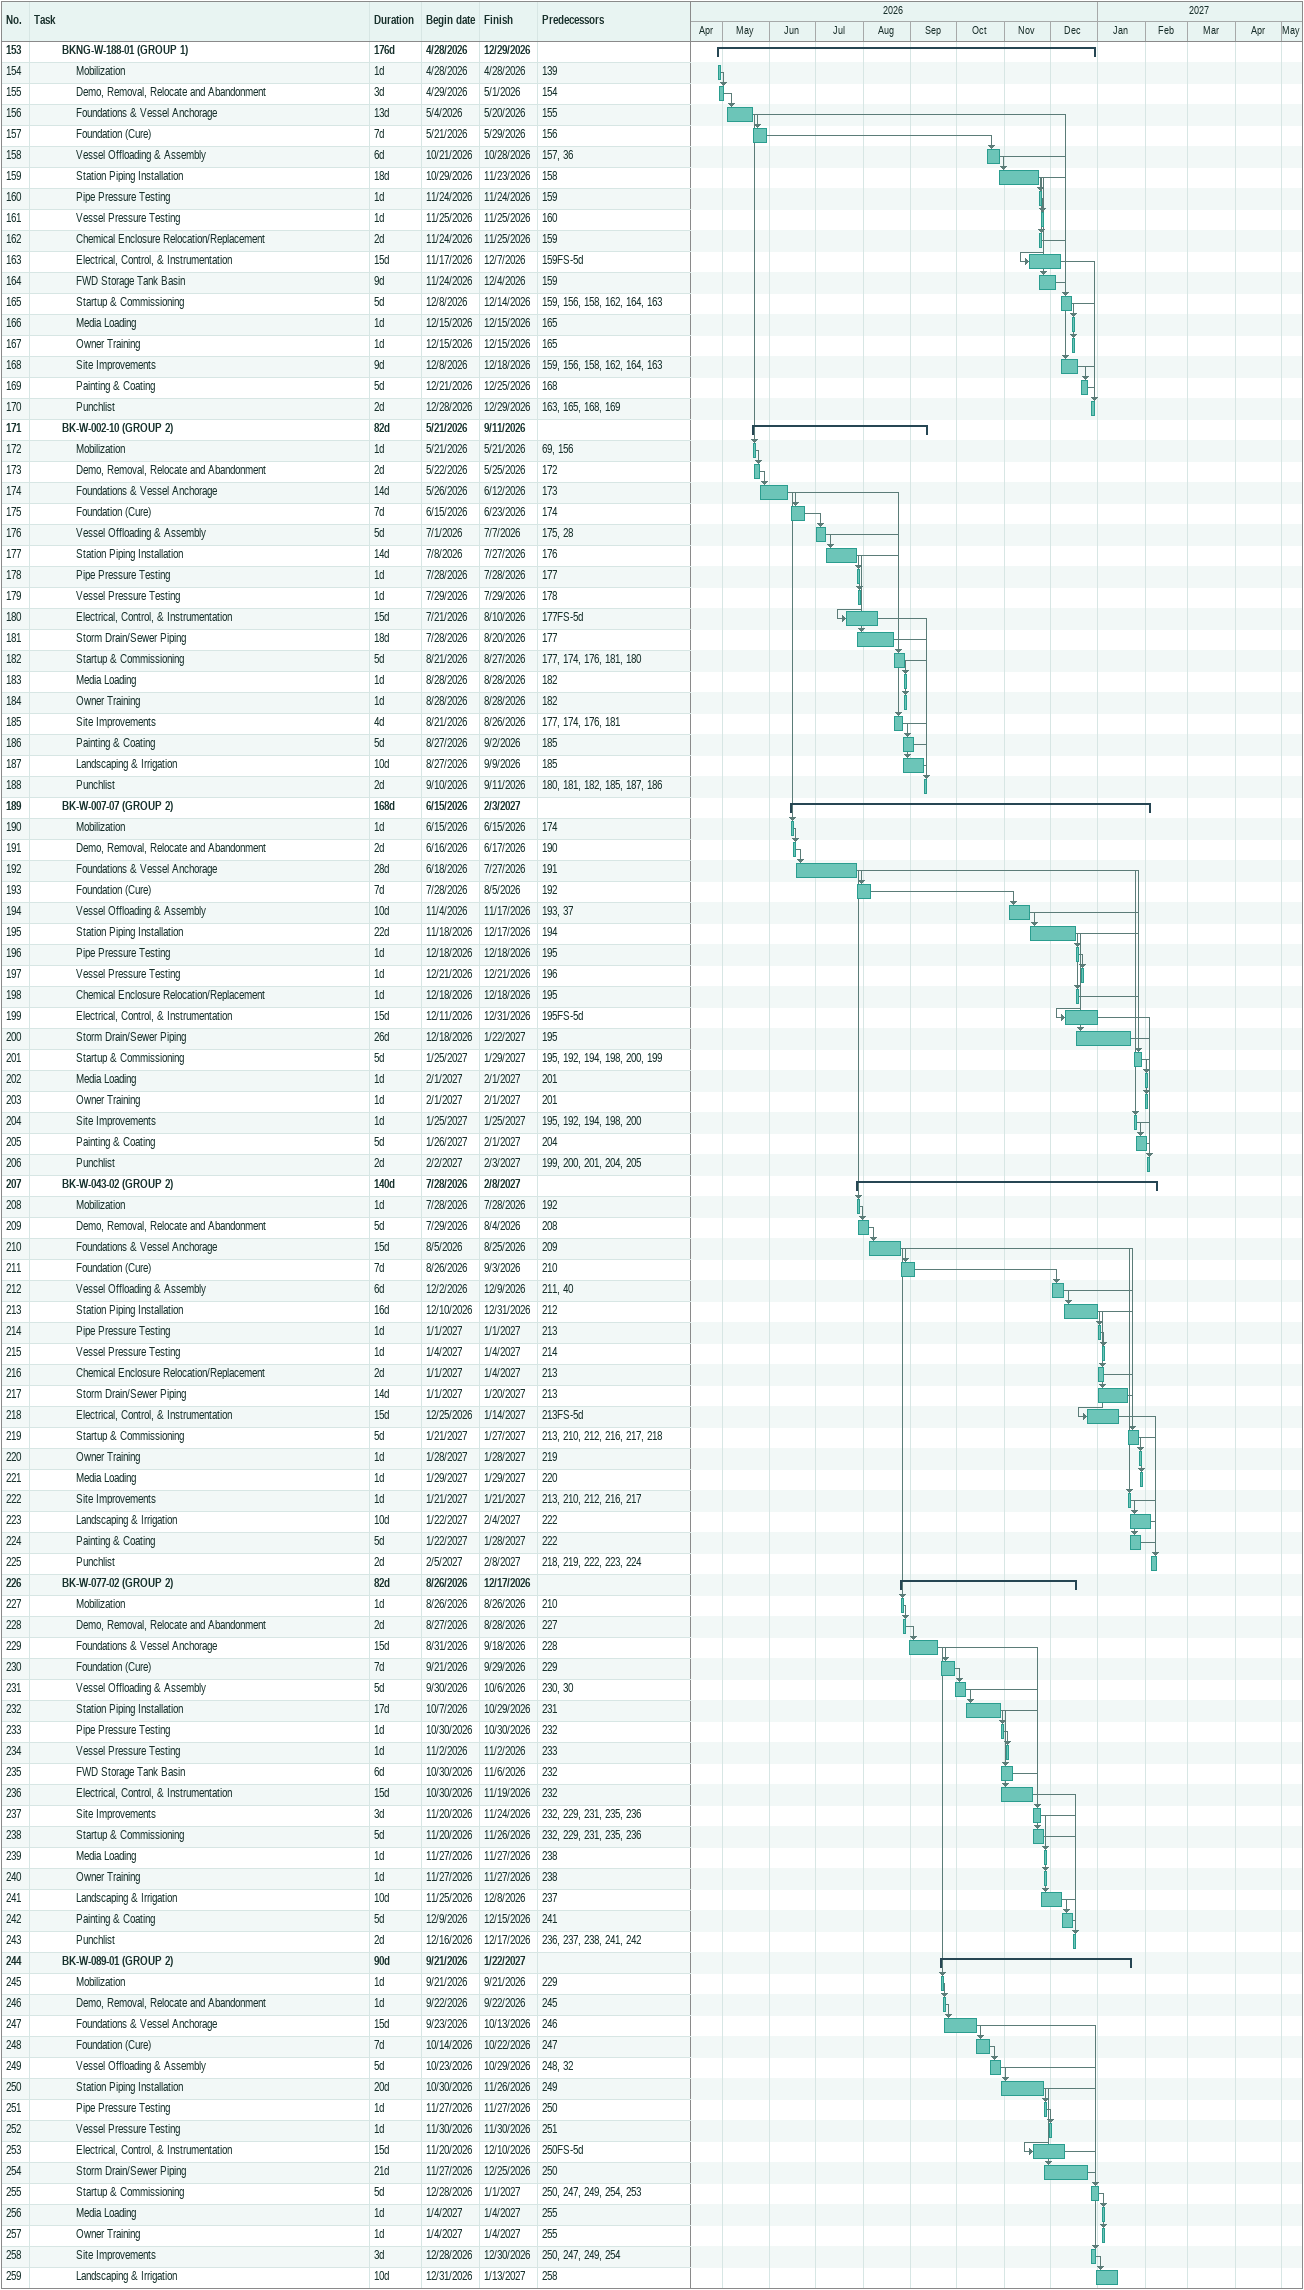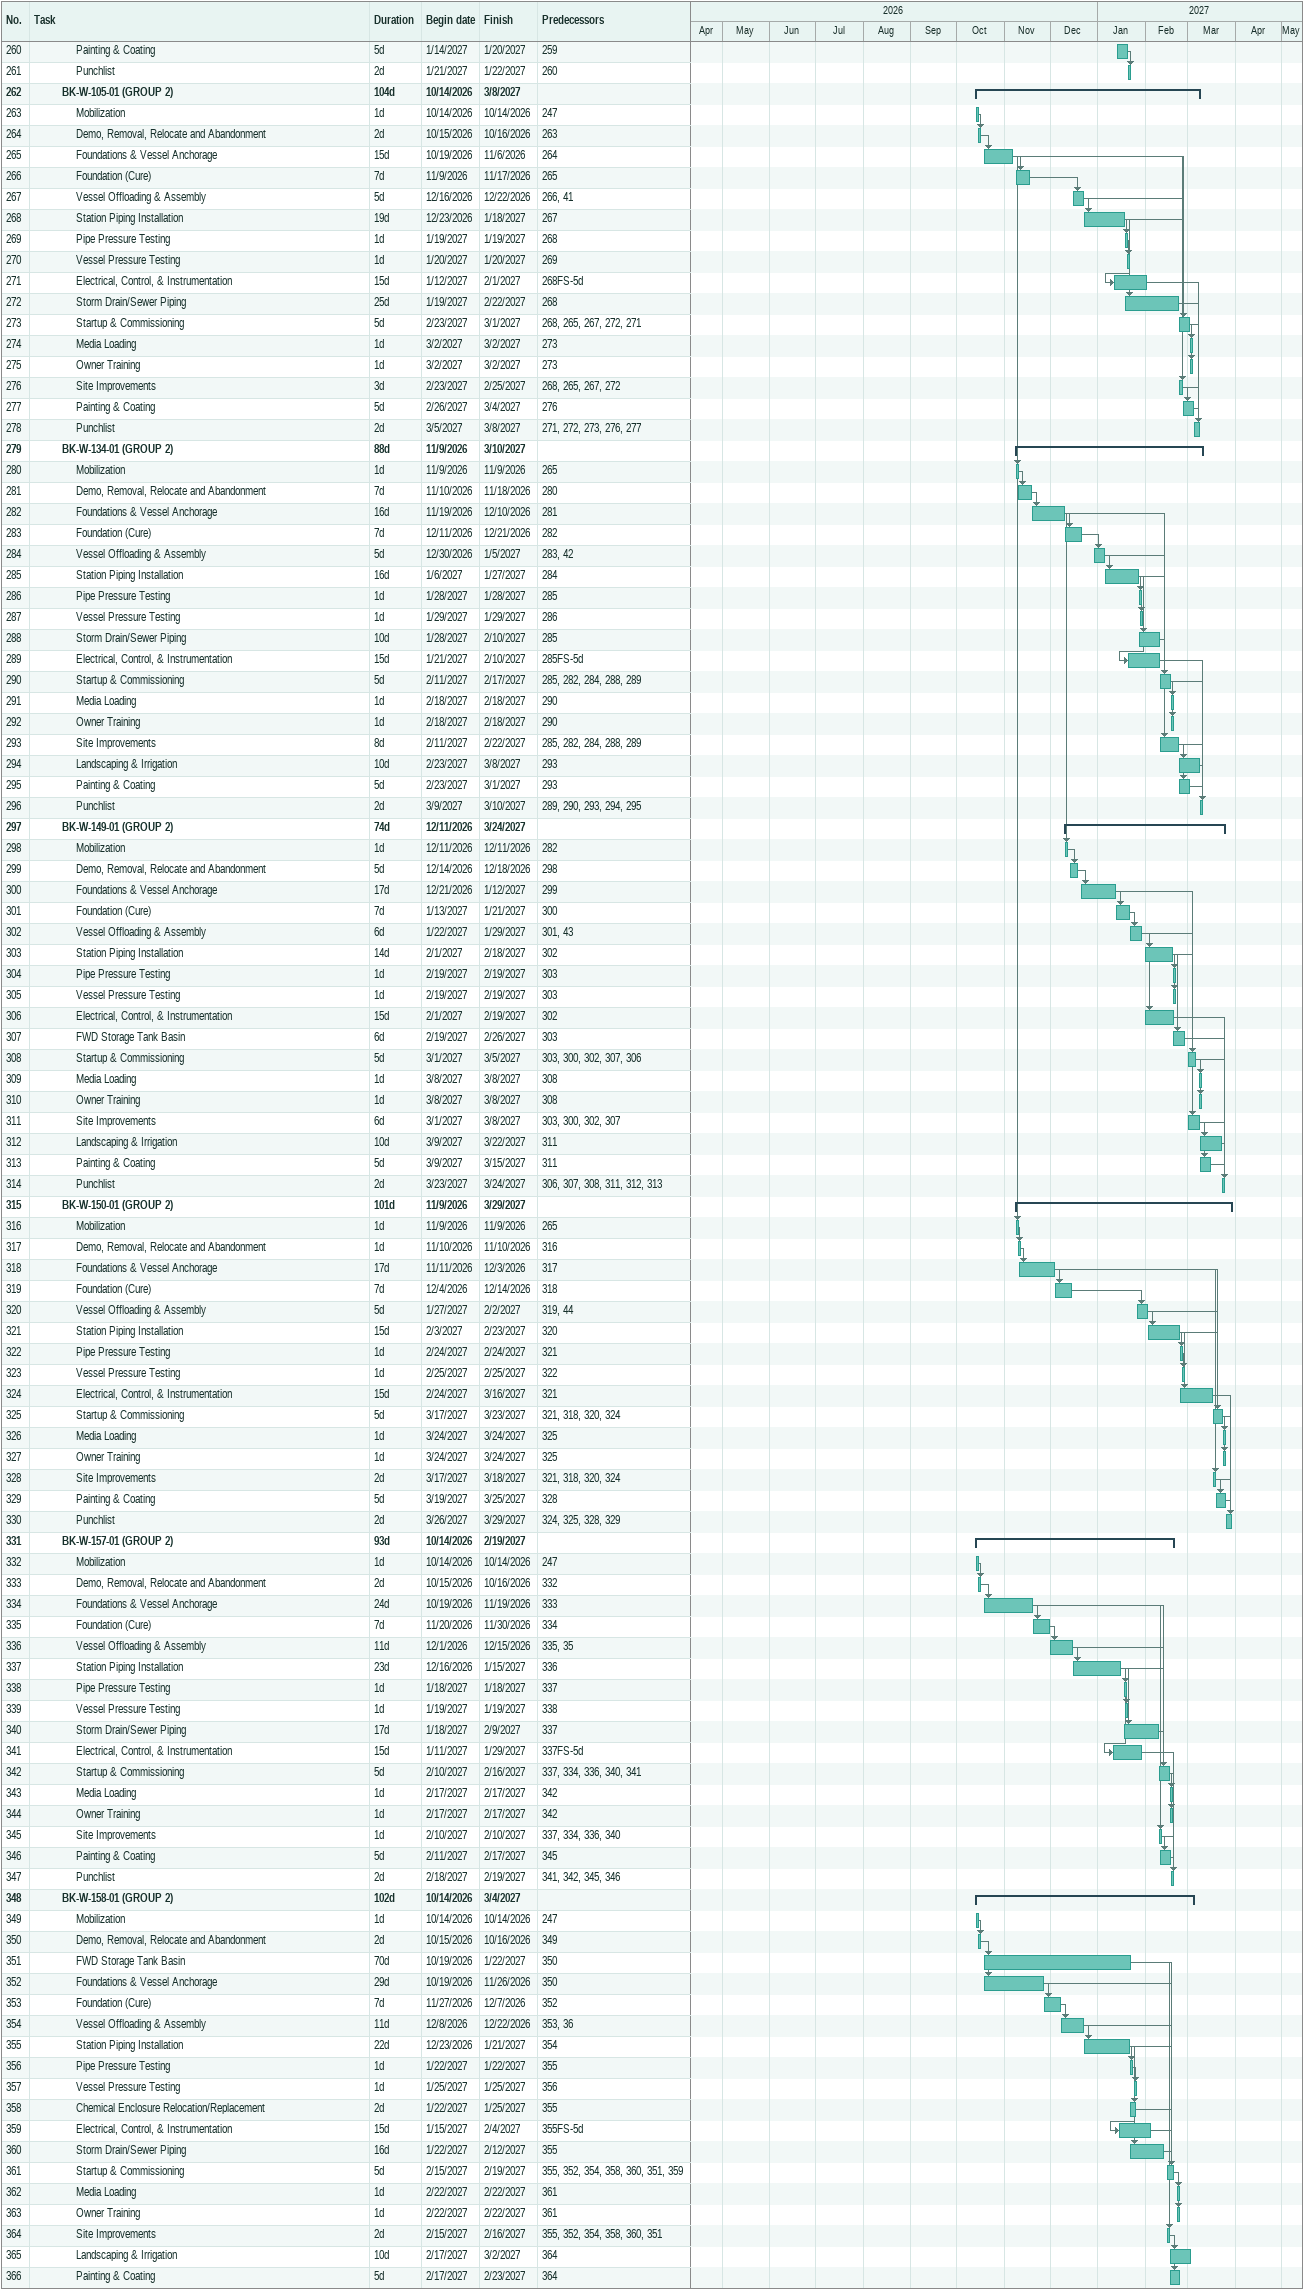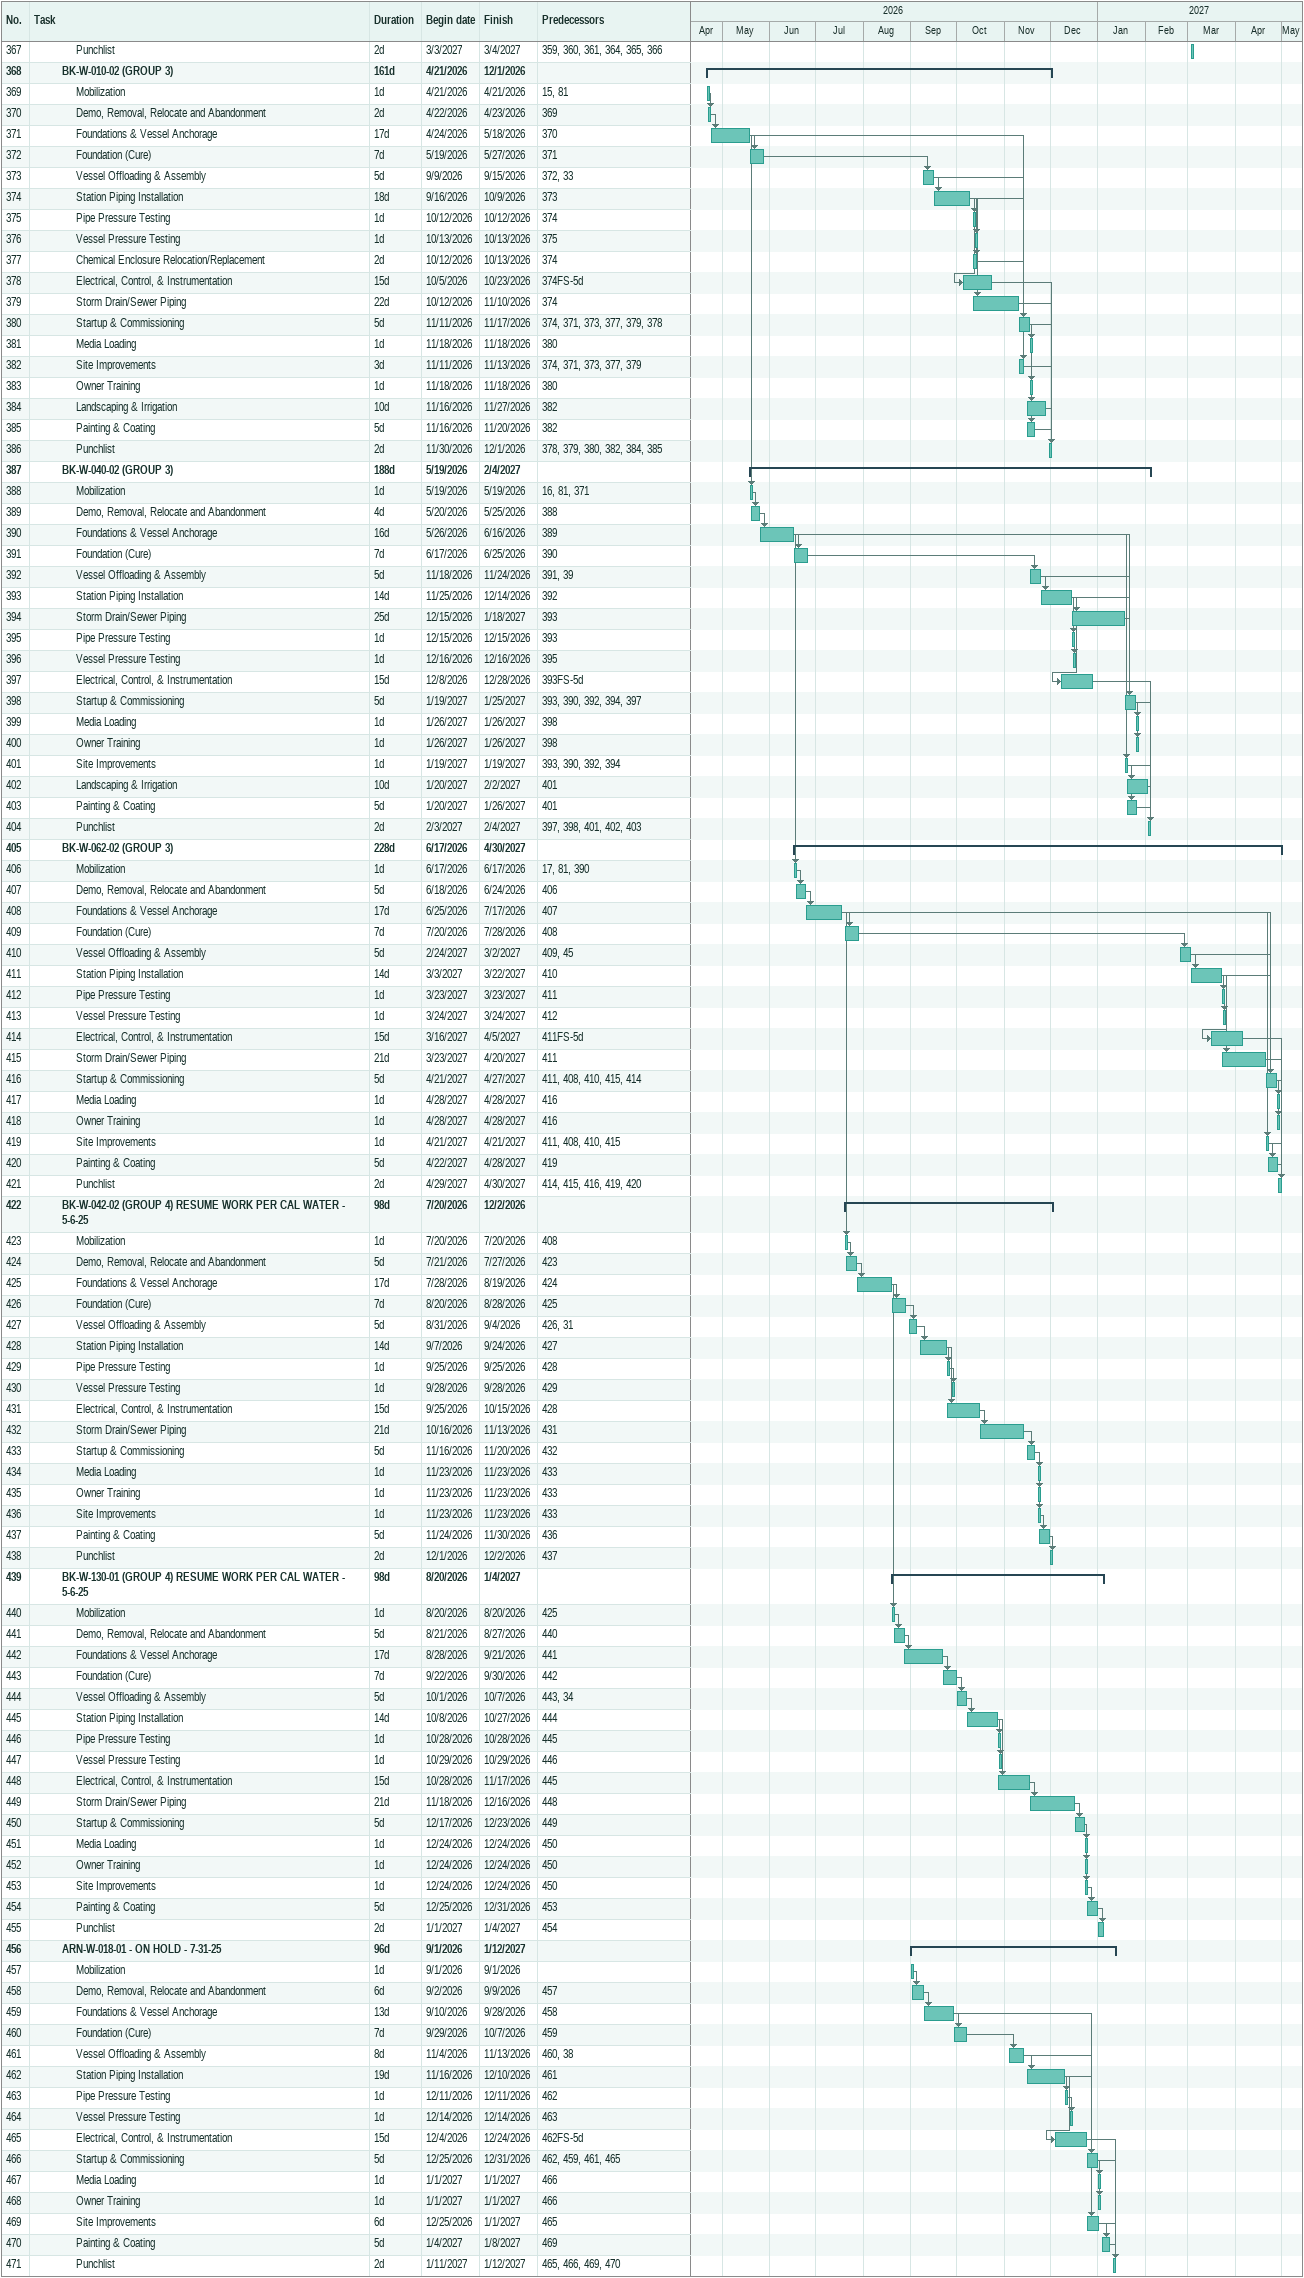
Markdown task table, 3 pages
| ID | Level | Task | Duration | Start | Finish | Predecessors |
|---|---|---|---|---|---|---|
| 153 | 3 | **BKNG-W-188-01 (GROUP 1)** | 176d | 2026-04-28 | 2026-12-29 |  |
| 154 | 4 | Mobilization | 1d | 2026-04-28 | 2026-04-28 | 139 |
| 155 | 4 | Demo, Removal, Relocate and Abandonment | 3d | 2026-04-29 | 2026-05-01 | 154 |
| 156 | 4 | Foundations & Vessel Anchorage | 13d | 2026-05-04 | 2026-05-20 | 155 |
| 157 | 4 | Foundation (Cure) | 7d | 2026-05-21 | 2026-05-29 | 156 |
| 158 | 4 | Vessel Offloading & Assembly | 6d | 2026-10-21 | 2026-10-28 | 157, 36 |
| 159 | 4 | Station Piping Installation | 18d | 2026-10-29 | 2026-11-23 | 158 |
| 160 | 4 | Pipe Pressure Testing | 1d | 2026-11-24 | 2026-11-24 | 159 |
| 161 | 4 | Vessel Pressure Testing | 1d | 2026-11-25 | 2026-11-25 | 160 |
| 162 | 4 | Chemical Enclosure Relocation/Replacement | 2d | 2026-11-24 | 2026-11-25 | 159 |
| 163 | 4 | Electrical, Control, & Instrumentation | 15d | 2026-11-17 | 2026-12-07 | 159FS-5d |
| 164 | 4 | FWD Storage Tank Basin | 9d | 2026-11-24 | 2026-12-04 | 159 |
| 165 | 4 | Startup & Commissioning | 5d | 2026-12-08 | 2026-12-14 | 159, 156, 158, 162, 164, 163 |
| 166 | 4 | Media Loading | 1d | 2026-12-15 | 2026-12-15 | 165 |
| 167 | 4 | Owner Training | 1d | 2026-12-15 | 2026-12-15 | 165 |
| 168 | 4 | Site Improvements | 9d | 2026-12-08 | 2026-12-18 | 159, 156, 158, 162, 164, 163 |
| 169 | 4 | Painting & Coating | 5d | 2026-12-21 | 2026-12-25 | 168 |
| 170 | 4 | Punchlist | 2d | 2026-12-28 | 2026-12-29 | 163, 165, 168, 169 |
| 171 | 3 | **BK-W-002-10 (GROUP 2)** | 82d | 2026-05-21 | 2026-09-11 |  |
| 172 | 4 | Mobilization | 1d | 2026-05-21 | 2026-05-21 | 69, 156 |
| 173 | 4 | Demo, Removal, Relocate and Abandonment | 2d | 2026-05-22 | 2026-05-25 | 172 |
| 174 | 4 | Foundations & Vessel Anchorage | 14d | 2026-05-26 | 2026-06-12 | 173 |
| 175 | 4 | Foundation (Cure) | 7d | 2026-06-15 | 2026-06-23 | 174 |
| 176 | 4 | Vessel Offloading & Assembly | 5d | 2026-07-01 | 2026-07-07 | 175, 28 |
| 177 | 4 | Station Piping Installation | 14d | 2026-07-08 | 2026-07-27 | 176 |
| 178 | 4 | Pipe Pressure Testing | 1d | 2026-07-28 | 2026-07-28 | 177 |
| 179 | 4 | Vessel Pressure Testing | 1d | 2026-07-29 | 2026-07-29 | 178 |
| 180 | 4 | Electrical, Control, & Instrumentation | 15d | 2026-07-21 | 2026-08-10 | 177FS-5d |
| 181 | 4 | Storm Drain/Sewer Piping | 18d | 2026-07-28 | 2026-08-20 | 177 |
| 182 | 4 | Startup & Commissioning | 5d | 2026-08-21 | 2026-08-27 | 177, 174, 176, 181, 180 |
| 183 | 4 | Media Loading | 1d | 2026-08-28 | 2026-08-28 | 182 |
| 184 | 4 | Owner Training | 1d | 2026-08-28 | 2026-08-28 | 182 |
| 185 | 4 | Site Improvements | 4d | 2026-08-21 | 2026-08-26 | 177, 174, 176, 181 |
| 186 | 4 | Painting & Coating | 5d | 2026-08-27 | 2026-09-02 | 185 |
| 187 | 4 | Landscaping & Irrigation | 10d | 2026-08-27 | 2026-09-09 | 185 |
| 188 | 4 | Punchlist | 2d | 2026-09-10 | 2026-09-11 | 180, 181, 182, 185, 187, 186 |
| 189 | 3 | **BK-W-007-07 (GROUP 2)** | 168d | 2026-06-15 | 2027-02-03 |  |
| 190 | 4 | Mobilization | 1d | 2026-06-15 | 2026-06-15 | 174 |
| 191 | 4 | Demo, Removal, Relocate and Abandonment | 2d | 2026-06-16 | 2026-06-17 | 190 |
| 192 | 4 | Foundations & Vessel Anchorage | 28d | 2026-06-18 | 2026-07-27 | 191 |
| 193 | 4 | Foundation (Cure) | 7d | 2026-07-28 | 2026-08-05 | 192 |
| 194 | 4 | Vessel Offloading & Assembly | 10d | 2026-11-04 | 2026-11-17 | 193, 37 |
| 195 | 4 | Station Piping Installation | 22d | 2026-11-18 | 2026-12-17 | 194 |
| 196 | 4 | Pipe Pressure Testing | 1d | 2026-12-18 | 2026-12-18 | 195 |
| 197 | 4 | Vessel Pressure Testing | 1d | 2026-12-21 | 2026-12-21 | 196 |
| 198 | 4 | Chemical Enclosure Relocation/Replacement | 1d | 2026-12-18 | 2026-12-18 | 195 |
| 199 | 4 | Electrical, Control, & Instrumentation | 15d | 2026-12-11 | 2026-12-31 | 195FS-5d |
| 200 | 4 | Storm Drain/Sewer Piping | 26d | 2026-12-18 | 2027-01-22 | 195 |
| 201 | 4 | Startup & Commissioning | 5d | 2027-01-25 | 2027-01-29 | 195, 192, 194, 198, 200, 199 |
| 202 | 4 | Media Loading | 1d | 2027-02-01 | 2027-02-01 | 201 |
| 203 | 4 | Owner Training | 1d | 2027-02-01 | 2027-02-01 | 201 |
| 204 | 4 | Site Improvements | 1d | 2027-01-25 | 2027-01-25 | 195, 192, 194, 198, 200 |
| 205 | 4 | Painting & Coating | 5d | 2027-01-26 | 2027-02-01 | 204 |
| 206 | 4 | Punchlist | 2d | 2027-02-02 | 2027-02-03 | 199, 200, 201, 204, 205 |
| 207 | 3 | **BK-W-043-02 (GROUP 2)** | 140d | 2026-07-28 | 2027-02-08 |  |
| 208 | 4 | Mobilization | 1d | 2026-07-28 | 2026-07-28 | 192 |
| 209 | 4 | Demo, Removal, Relocate and Abandonment | 5d | 2026-07-29 | 2026-08-04 | 208 |
| 210 | 4 | Foundations & Vessel Anchorage | 15d | 2026-08-05 | 2026-08-25 | 209 |
| 211 | 4 | Foundation (Cure) | 7d | 2026-08-26 | 2026-09-03 | 210 |
| 212 | 4 | Vessel Offloading & Assembly | 6d | 2026-12-02 | 2026-12-09 | 211, 40 |
| 213 | 4 | Station Piping Installation | 16d | 2026-12-10 | 2026-12-31 | 212 |
| 214 | 4 | Pipe Pressure Testing | 1d | 2027-01-01 | 2027-01-01 | 213 |
| 215 | 4 | Vessel Pressure Testing | 1d | 2027-01-04 | 2027-01-04 | 214 |
| 216 | 4 | Chemical Enclosure Relocation/Replacement | 2d | 2027-01-01 | 2027-01-04 | 213 |
| 217 | 4 | Storm Drain/Sewer Piping | 14d | 2027-01-01 | 2027-01-20 | 213 |
| 218 | 4 | Electrical, Control, & Instrumentation | 15d | 2026-12-25 | 2027-01-14 | 213FS-5d |
| 219 | 4 | Startup & Commissioning | 5d | 2027-01-21 | 2027-01-27 | 213, 210, 212, 216, 217, 218 |
| 220 | 4 | Owner Training | 1d | 2027-01-28 | 2027-01-28 | 219 |
| 221 | 4 | Media Loading | 1d | 2027-01-29 | 2027-01-29 | 220 |
| 222 | 4 | Site Improvements | 1d | 2027-01-21 | 2027-01-21 | 213, 210, 212, 216, 217 |
| 223 | 4 | Landscaping & Irrigation | 10d | 2027-01-22 | 2027-02-04 | 222 |
| 224 | 4 | Painting & Coating | 5d | 2027-01-22 | 2027-01-28 | 222 |
| 225 | 4 | Punchlist | 2d | 2027-02-05 | 2027-02-08 | 218, 219, 222, 223, 224 |
| 226 | 3 | **BK-W-077-02 (GROUP 2)** | 82d | 2026-08-26 | 2026-12-17 |  |
| 227 | 4 | Mobilization | 1d | 2026-08-26 | 2026-08-26 | 210 |
| 228 | 4 | Demo, Removal, Relocate and Abandonment | 2d | 2026-08-27 | 2026-08-28 | 227 |
| 229 | 4 | Foundations & Vessel Anchorage | 15d | 2026-08-31 | 2026-09-18 | 228 |
| 230 | 4 | Foundation (Cure) | 7d | 2026-09-21 | 2026-09-29 | 229 |
| 231 | 4 | Vessel Offloading & Assembly | 5d | 2026-09-30 | 2026-10-06 | 230, 30 |
| 232 | 4 | Station Piping Installation | 17d | 2026-10-07 | 2026-10-29 | 231 |
| 233 | 4 | Pipe Pressure Testing | 1d | 2026-10-30 | 2026-10-30 | 232 |
| 234 | 4 | Vessel Pressure Testing | 1d | 2026-11-02 | 2026-11-02 | 233 |
| 235 | 4 | FWD Storage Tank Basin | 6d | 2026-10-30 | 2026-11-06 | 232 |
| 236 | 4 | Electrical, Control, & Instrumentation | 15d | 2026-10-30 | 2026-11-19 | 232 |
| 237 | 4 | Site Improvements | 3d | 2026-11-20 | 2026-11-24 | 232, 229, 231, 235, 236 |
| 238 | 4 | Startup & Commissioning | 5d | 2026-11-20 | 2026-11-26 | 232, 229, 231, 235, 236 |
| 239 | 4 | Media Loading | 1d | 2026-11-27 | 2026-11-27 | 238 |
| 240 | 4 | Owner Training | 1d | 2026-11-27 | 2026-11-27 | 238 |
| 241 | 4 | Landscaping & Irrigation | 10d | 2026-11-25 | 2026-12-08 | 237 |
| 242 | 4 | Painting & Coating | 5d | 2026-12-09 | 2026-12-15 | 241 |
| 243 | 4 | Punchlist | 2d | 2026-12-16 | 2026-12-17 | 236, 237, 238, 241, 242 |
| 244 | 3 | **BK-W-089-01 (GROUP 2)** | 90d | 2026-09-21 | 2027-01-22 |  |
| 245 | 4 | Mobilization | 1d | 2026-09-21 | 2026-09-21 | 229 |
| 246 | 4 | Demo, Removal, Relocate and Abandonment | 1d | 2026-09-22 | 2026-09-22 | 245 |
| 247 | 4 | Foundations & Vessel Anchorage | 15d | 2026-09-23 | 2026-10-13 | 246 |
| 248 | 4 | Foundation (Cure) | 7d | 2026-10-14 | 2026-10-22 | 247 |
| 249 | 4 | Vessel Offloading & Assembly | 5d | 2026-10-23 | 2026-10-29 | 248, 32 |
| 250 | 4 | Station Piping Installation | 20d | 2026-10-30 | 2026-11-26 | 249 |
| 251 | 4 | Pipe Pressure Testing | 1d | 2026-11-27 | 2026-11-27 | 250 |
| 252 | 4 | Vessel Pressure Testing | 1d | 2026-11-30 | 2026-11-30 | 251 |
| 253 | 4 | Electrical, Control, & Instrumentation | 15d | 2026-11-20 | 2026-12-10 | 250FS-5d |
| 254 | 4 | Storm Drain/Sewer Piping | 21d | 2026-11-27 | 2026-12-25 | 250 |
| 255 | 4 | Startup & Commissioning | 5d | 2026-12-28 | 2027-01-01 | 250, 247, 249, 254, 253 |
| 256 | 4 | Media Loading | 1d | 2027-01-04 | 2027-01-04 | 255 |
| 257 | 4 | Owner Training | 1d | 2027-01-04 | 2027-01-04 | 255 |
| 258 | 4 | Site Improvements | 3d | 2026-12-28 | 2026-12-30 | 250, 247, 249, 254 |
| 259 | 4 | Landscaping & Irrigation | 10d | 2026-12-31 | 2027-01-13 | 258 |
| 260 | 4 | Painting & Coating | 5d | 2027-01-14 | 2027-01-20 | 259 |
| 261 | 4 | Punchlist | 2d | 2027-01-21 | 2027-01-22 | 260 |
| 262 | 3 | **BK-W-105-01 (GROUP 2)** | 104d | 2026-10-14 | 2027-03-08 |  |
| 263 | 4 | Mobilization | 1d | 2026-10-14 | 2026-10-14 | 247 |
| 264 | 4 | Demo, Removal, Relocate and Abandonment | 2d | 2026-10-15 | 2026-10-16 | 263 |
| 265 | 4 | Foundations & Vessel Anchorage | 15d | 2026-10-19 | 2026-11-06 | 264 |
| 266 | 4 | Foundation (Cure) | 7d | 2026-11-09 | 2026-11-17 | 265 |
| 267 | 4 | Vessel Offloading & Assembly | 5d | 2026-12-16 | 2026-12-22 | 266, 41 |
| 268 | 4 | Station Piping Installation | 19d | 2026-12-23 | 2027-01-18 | 267 |
| 269 | 4 | Pipe Pressure Testing | 1d | 2027-01-19 | 2027-01-19 | 268 |
| 270 | 4 | Vessel Pressure Testing | 1d | 2027-01-20 | 2027-01-20 | 269 |
| 271 | 4 | Electrical, Control, & Instrumentation | 15d | 2027-01-12 | 2027-02-01 | 268FS-5d |
| 272 | 4 | Storm Drain/Sewer Piping | 25d | 2027-01-19 | 2027-02-22 | 268 |
| 273 | 4 | Startup & Commissioning | 5d | 2027-02-23 | 2027-03-01 | 268, 265, 267, 272, 271 |
| 274 | 4 | Media Loading | 1d | 2027-03-02 | 2027-03-02 | 273 |
| 275 | 4 | Owner Training | 1d | 2027-03-02 | 2027-03-02 | 273 |
| 276 | 4 | Site Improvements | 3d | 2027-02-23 | 2027-02-25 | 268, 265, 267, 272 |
| 277 | 4 | Painting & Coating | 5d | 2027-02-26 | 2027-03-04 | 276 |
| 278 | 4 | Punchlist | 2d | 2027-03-05 | 2027-03-08 | 271, 272, 273, 276, 277 |
| 279 | 3 | **BK-W-134-01 (GROUP 2)** | 88d | 2026-11-09 | 2027-03-10 |  |
| 280 | 4 | Mobilization | 1d | 2026-11-09 | 2026-11-09 | 265 |
| 281 | 4 | Demo, Removal, Relocate and Abandonment | 7d | 2026-11-10 | 2026-11-18 | 280 |
| 282 | 4 | Foundations & Vessel Anchorage | 16d | 2026-11-19 | 2026-12-10 | 281 |
| 283 | 4 | Foundation (Cure) | 7d | 2026-12-11 | 2026-12-21 | 282 |
| 284 | 4 | Vessel Offloading & Assembly | 5d | 2026-12-30 | 2027-01-05 | 283, 42 |
| 285 | 4 | Station Piping Installation | 16d | 2027-01-06 | 2027-01-27 | 284 |
| 286 | 4 | Pipe Pressure Testing | 1d | 2027-01-28 | 2027-01-28 | 285 |
| 287 | 4 | Vessel Pressure Testing | 1d | 2027-01-29 | 2027-01-29 | 286 |
| 288 | 4 | Storm Drain/Sewer Piping | 10d | 2027-01-28 | 2027-02-10 | 285 |
| 289 | 4 | Electrical, Control, & Instrumentation | 15d | 2027-01-21 | 2027-02-10 | 285FS-5d |
| 290 | 4 | Startup & Commissioning | 5d | 2027-02-11 | 2027-02-17 | 285, 282, 284, 288, 289 |
| 291 | 4 | Media Loading | 1d | 2027-02-18 | 2027-02-18 | 290 |
| 292 | 4 | Owner Training | 1d | 2027-02-18 | 2027-02-18 | 290 |
| 293 | 4 | Site Improvements | 8d | 2027-02-11 | 2027-02-22 | 285, 282, 284, 288, 289 |
| 294 | 4 | Landscaping & Irrigation | 10d | 2027-02-23 | 2027-03-08 | 293 |
| 295 | 4 | Painting & Coating | 5d | 2027-02-23 | 2027-03-01 | 293 |
| 296 | 4 | Punchlist | 2d | 2027-03-09 | 2027-03-10 | 289, 290, 293, 294, 295 |
| 297 | 3 | **BK-W-149-01 (GROUP 2)** | 74d | 2026-12-11 | 2027-03-24 |  |
| 298 | 4 | Mobilization | 1d | 2026-12-11 | 2026-12-11 | 282 |
| 299 | 4 | Demo, Removal, Relocate and Abandonment | 5d | 2026-12-14 | 2026-12-18 | 298 |
| 300 | 4 | Foundations & Vessel Anchorage | 17d | 2026-12-21 | 2027-01-12 | 299 |
| 301 | 4 | Foundation (Cure) | 7d | 2027-01-13 | 2027-01-21 | 300 |
| 302 | 4 | Vessel Offloading & Assembly | 6d | 2027-01-22 | 2027-01-29 | 301, 43 |
| 303 | 4 | Station Piping Installation | 14d | 2027-02-01 | 2027-02-18 | 302 |
| 304 | 4 | Pipe Pressure Testing | 1d | 2027-02-19 | 2027-02-19 | 303 |
| 305 | 4 | Vessel Pressure Testing | 1d | 2027-02-19 | 2027-02-19 | 303 |
| 306 | 4 | Electrical, Control, & Instrumentation | 15d | 2027-02-01 | 2027-02-19 | 302 |
| 307 | 4 | FWD Storage Tank Basin | 6d | 2027-02-19 | 2027-02-26 | 303 |
| 308 | 4 | Startup & Commissioning | 5d | 2027-03-01 | 2027-03-05 | 303, 300, 302, 307, 306 |
| 309 | 4 | Media Loading | 1d | 2027-03-08 | 2027-03-08 | 308 |
| 310 | 4 | Owner Training | 1d | 2027-03-08 | 2027-03-08 | 308 |
| 311 | 4 | Site Improvements | 6d | 2027-03-01 | 2027-03-08 | 303, 300, 302, 307 |
| 312 | 4 | Landscaping & Irrigation | 10d | 2027-03-09 | 2027-03-22 | 311 |
| 313 | 4 | Painting & Coating | 5d | 2027-03-09 | 2027-03-15 | 311 |
| 314 | 4 | Punchlist | 2d | 2027-03-23 | 2027-03-24 | 306, 307, 308, 311, 312, 313 |
| 315 | 3 | **BK-W-150-01 (GROUP 2)** | 101d | 2026-11-09 | 2027-03-29 |  |
| 316 | 4 | Mobilization | 1d | 2026-11-09 | 2026-11-09 | 265 |
| 317 | 4 | Demo, Removal, Relocate and Abandonment | 1d | 2026-11-10 | 2026-11-10 | 316 |
| 318 | 4 | Foundations & Vessel Anchorage | 17d | 2026-11-11 | 2026-12-03 | 317 |
| 319 | 4 | Foundation (Cure) | 7d | 2026-12-04 | 2026-12-14 | 318 |
| 320 | 4 | Vessel Offloading & Assembly | 5d | 2027-01-27 | 2027-02-02 | 319, 44 |
| 321 | 4 | Station Piping Installation | 15d | 2027-02-03 | 2027-02-23 | 320 |
| 322 | 4 | Pipe Pressure Testing | 1d | 2027-02-24 | 2027-02-24 | 321 |
| 323 | 4 | Vessel Pressure Testing | 1d | 2027-02-25 | 2027-02-25 | 322 |
| 324 | 4 | Electrical, Control, & Instrumentation | 15d | 2027-02-24 | 2027-03-16 | 321 |
| 325 | 4 | Startup & Commissioning | 5d | 2027-03-17 | 2027-03-23 | 321, 318, 320, 324 |
| 326 | 4 | Media Loading | 1d | 2027-03-24 | 2027-03-24 | 325 |
| 327 | 4 | Owner Training | 1d | 2027-03-24 | 2027-03-24 | 325 |
| 328 | 4 | Site Improvements | 2d | 2027-03-17 | 2027-03-18 | 321, 318, 320, 324 |
| 329 | 4 | Painting & Coating | 5d | 2027-03-19 | 2027-03-25 | 328 |
| 330 | 4 | Punchlist | 2d | 2027-03-26 | 2027-03-29 | 324, 325, 328, 329 |
| 331 | 3 | **BK-W-157-01 (GROUP 2)** | 93d | 2026-10-14 | 2027-02-19 |  |
| 332 | 4 | Mobilization | 1d | 2026-10-14 | 2026-10-14 | 247 |
| 333 | 4 | Demo, Removal, Relocate and Abandonment | 2d | 2026-10-15 | 2026-10-16 | 332 |
| 334 | 4 | Foundations & Vessel Anchorage | 24d | 2026-10-19 | 2026-11-19 | 333 |
| 335 | 4 | Foundation (Cure) | 7d | 2026-11-20 | 2026-11-30 | 334 |
| 336 | 4 | Vessel Offloading & Assembly | 11d | 2026-12-01 | 2026-12-15 | 335, 35 |
| 337 | 4 | Station Piping Installation | 23d | 2026-12-16 | 2027-01-15 | 336 |
| 338 | 4 | Pipe Pressure Testing | 1d | 2027-01-18 | 2027-01-18 | 337 |
| 339 | 4 | Vessel Pressure Testing | 1d | 2027-01-19 | 2027-01-19 | 338 |
| 340 | 4 | Storm Drain/Sewer Piping | 17d | 2027-01-18 | 2027-02-09 | 337 |
| 341 | 4 | Electrical, Control, & Instrumentation | 15d | 2027-01-11 | 2027-01-29 | 337FS-5d |
| 342 | 4 | Startup & Commissioning | 5d | 2027-02-10 | 2027-02-16 | 337, 334, 336, 340, 341 |
| 343 | 4 | Media Loading | 1d | 2027-02-17 | 2027-02-17 | 342 |
| 344 | 4 | Owner Training | 1d | 2027-02-17 | 2027-02-17 | 342 |
| 345 | 4 | Site Improvements | 1d | 2027-02-10 | 2027-02-10 | 337, 334, 336, 340 |
| 346 | 4 | Painting & Coating | 5d | 2027-02-11 | 2027-02-17 | 345 |
| 347 | 4 | Punchlist | 2d | 2027-02-18 | 2027-02-19 | 341, 342, 345, 346 |
| 348 | 3 | **BK-W-158-01 (GROUP 2)** | 102d | 2026-10-14 | 2027-03-04 |  |
| 349 | 4 | Mobilization | 1d | 2026-10-14 | 2026-10-14 | 247 |
| 350 | 4 | Demo, Removal, Relocate and Abandonment | 2d | 2026-10-15 | 2026-10-16 | 349 |
| 351 | 4 | FWD Storage Tank Basin | 70d | 2026-10-19 | 2027-01-22 | 350 |
| 352 | 4 | Foundations & Vessel Anchorage | 29d | 2026-10-19 | 2026-11-26 | 350 |
| 353 | 4 | Foundation (Cure) | 7d | 2026-11-27 | 2026-12-07 | 352 |
| 354 | 4 | Vessel Offloading & Assembly | 11d | 2026-12-08 | 2026-12-22 | 353, 36 |
| 355 | 4 | Station Piping Installation | 22d | 2026-12-23 | 2027-01-21 | 354 |
| 356 | 4 | Pipe Pressure Testing | 1d | 2027-01-22 | 2027-01-22 | 355 |
| 357 | 4 | Vessel Pressure Testing | 1d | 2027-01-25 | 2027-01-25 | 356 |
| 358 | 4 | Chemical Enclosure Relocation/Replacement | 2d | 2027-01-22 | 2027-01-25 | 355 |
| 359 | 4 | Electrical, Control, & Instrumentation | 15d | 2027-01-15 | 2027-02-04 | 355FS-5d |
| 360 | 4 | Storm Drain/Sewer Piping | 16d | 2027-01-22 | 2027-02-12 | 355 |
| 361 | 4 | Startup & Commissioning | 5d | 2027-02-15 | 2027-02-19 | 355, 352, 354, 358, 360, 351, 359 |
| 362 | 4 | Media Loading | 1d | 2027-02-22 | 2027-02-22 | 361 |
| 363 | 4 | Owner Training | 1d | 2027-02-22 | 2027-02-22 | 361 |
| 364 | 4 | Site Improvements | 2d | 2027-02-15 | 2027-02-16 | 355, 352, 354, 358, 360, 351 |
| 365 | 4 | Landscaping & Irrigation | 10d | 2027-02-17 | 2027-03-02 | 364 |
| 366 | 4 | Painting & Coating | 5d | 2027-02-17 | 2027-02-23 | 364 |
| 367 | 4 | Punchlist | 2d | 2027-03-03 | 2027-03-04 | 359, 360, 361, 364, 365, 366 |
| 368 | 3 | **BK-W-010-02 (GROUP 3)** | 161d | 2026-04-21 | 2026-12-01 |  |
| 369 | 4 | Mobilization | 1d | 2026-04-21 | 2026-04-21 | 15, 81 |
| 370 | 4 | Demo, Removal, Relocate and Abandonment | 2d | 2026-04-22 | 2026-04-23 | 369 |
| 371 | 4 | Foundations & Vessel Anchorage | 17d | 2026-04-24 | 2026-05-18 | 370 |
| 372 | 4 | Foundation (Cure) | 7d | 2026-05-19 | 2026-05-27 | 371 |
| 373 | 4 | Vessel Offloading & Assembly | 5d | 2026-09-09 | 2026-09-15 | 372, 33 |
| 374 | 4 | Station Piping Installation | 18d | 2026-09-16 | 2026-10-09 | 373 |
| 375 | 4 | Pipe Pressure Testing | 1d | 2026-10-12 | 2026-10-12 | 374 |
| 376 | 4 | Vessel Pressure Testing | 1d | 2026-10-13 | 2026-10-13 | 375 |
| 377 | 4 | Chemical Enclosure Relocation/Replacement | 2d | 2026-10-12 | 2026-10-13 | 374 |
| 378 | 4 | Electrical, Control, & Instrumentation | 15d | 2026-10-05 | 2026-10-23 | 374FS-5d |
| 379 | 4 | Storm Drain/Sewer Piping | 22d | 2026-10-12 | 2026-11-10 | 374 |
| 380 | 4 | Startup & Commissioning | 5d | 2026-11-11 | 2026-11-17 | 374, 371, 373, 377, 379, 378 |
| 381 | 4 | Media Loading | 1d | 2026-11-18 | 2026-11-18 | 380 |
| 382 | 4 | Site Improvements | 3d | 2026-11-11 | 2026-11-13 | 374, 371, 373, 377, 379 |
| 383 | 4 | Owner Training | 1d | 2026-11-18 | 2026-11-18 | 380 |
| 384 | 4 | Landscaping & Irrigation | 10d | 2026-11-16 | 2026-11-27 | 382 |
| 385 | 4 | Painting & Coating | 5d | 2026-11-16 | 2026-11-20 | 382 |
| 386 | 4 | Punchlist | 2d | 2026-11-30 | 2026-12-01 | 378, 379, 380, 382, 384, 385 |
| 387 | 3 | **BK-W-040-02 (GROUP 3)** | 188d | 2026-05-19 | 2027-02-04 |  |
| 388 | 4 | Mobilization | 1d | 2026-05-19 | 2026-05-19 | 16, 81, 371 |
| 389 | 4 | Demo, Removal, Relocate and Abandonment | 4d | 2026-05-20 | 2026-05-25 | 388 |
| 390 | 4 | Foundations & Vessel Anchorage | 16d | 2026-05-26 | 2026-06-16 | 389 |
| 391 | 4 | Foundation (Cure) | 7d | 2026-06-17 | 2026-06-25 | 390 |
| 392 | 4 | Vessel Offloading & Assembly | 5d | 2026-11-18 | 2026-11-24 | 391, 39 |
| 393 | 4 | Station Piping Installation | 14d | 2026-11-25 | 2026-12-14 | 392 |
| 394 | 4 | Storm Drain/Sewer Piping | 25d | 2026-12-15 | 2027-01-18 | 393 |
| 395 | 4 | Pipe Pressure Testing | 1d | 2026-12-15 | 2026-12-15 | 393 |
| 396 | 4 | Vessel Pressure Testing | 1d | 2026-12-16 | 2026-12-16 | 395 |
| 397 | 4 | Electrical, Control, & Instrumentation | 15d | 2026-12-08 | 2026-12-28 | 393FS-5d |
| 398 | 4 | Startup & Commissioning | 5d | 2027-01-19 | 2027-01-25 | 393, 390, 392, 394, 397 |
| 399 | 4 | Media Loading | 1d | 2027-01-26 | 2027-01-26 | 398 |
| 400 | 4 | Owner Training | 1d | 2027-01-26 | 2027-01-26 | 398 |
| 401 | 4 | Site Improvements | 1d | 2027-01-19 | 2027-01-19 | 393, 390, 392, 394 |
| 402 | 4 | Landscaping & Irrigation | 10d | 2027-01-20 | 2027-02-02 | 401 |
| 403 | 4 | Painting & Coating | 5d | 2027-01-20 | 2027-01-26 | 401 |
| 404 | 4 | Punchlist | 2d | 2027-02-03 | 2027-02-04 | 397, 398, 401, 402, 403 |
| 405 | 3 | **BK-W-062-02 (GROUP 3)** | 228d | 2026-06-17 | 2027-04-30 |  |
| 406 | 4 | Mobilization | 1d | 2026-06-17 | 2026-06-17 | 17, 81, 390 |
| 407 | 4 | Demo, Removal, Relocate and Abandonment | 5d | 2026-06-18 | 2026-06-24 | 406 |
| 408 | 4 | Foundations & Vessel Anchorage | 17d | 2026-06-25 | 2026-07-17 | 407 |
| 409 | 4 | Foundation (Cure) | 7d | 2026-07-20 | 2026-07-28 | 408 |
| 410 | 4 | Vessel Offloading & Assembly | 5d | 2027-02-24 | 2027-03-02 | 409, 45 |
| 411 | 4 | Station Piping Installation | 14d | 2027-03-03 | 2027-03-22 | 410 |
| 412 | 4 | Pipe Pressure Testing | 1d | 2027-03-23 | 2027-03-23 | 411 |
| 413 | 4 | Vessel Pressure Testing | 1d | 2027-03-24 | 2027-03-24 | 412 |
| 414 | 4 | Electrical, Control, & Instrumentation | 15d | 2027-03-16 | 2027-04-05 | 411FS-5d |
| 415 | 4 | Storm Drain/Sewer Piping | 21d | 2027-03-23 | 2027-04-20 | 411 |
| 416 | 4 | Startup & Commissioning | 5d | 2027-04-21 | 2027-04-27 | 411, 408, 410, 415, 414 |
| 417 | 4 | Media Loading | 1d | 2027-04-28 | 2027-04-28 | 416 |
| 418 | 4 | Owner Training | 1d | 2027-04-28 | 2027-04-28 | 416 |
| 419 | 4 | Site Improvements | 1d | 2027-04-21 | 2027-04-21 | 411, 408, 410, 415 |
| 420 | 4 | Painting & Coating | 5d | 2027-04-22 | 2027-04-28 | 419 |
| 421 | 4 | Punchlist | 2d | 2027-04-29 | 2027-04-30 | 414, 415, 416, 419, 420 |
| 422 | 3 | **BK-W-042-02 (GROUP 4) RESUME WORK PER CAL WATER - 5-6-25** | 98d | 2026-07-20 | 2026-12-02 |  |
| 423 | 4 | Mobilization | 1d | 2026-07-20 | 2026-07-20 | 408 |
| 424 | 4 | Demo, Removal, Relocate and Abandonment | 5d | 2026-07-21 | 2026-07-27 | 423 |
| 425 | 4 | Foundations & Vessel Anchorage | 17d | 2026-07-28 | 2026-08-19 | 424 |
| 426 | 4 | Foundation (Cure) | 7d | 2026-08-20 | 2026-08-28 | 425 |
| 427 | 4 | Vessel Offloading & Assembly | 5d | 2026-08-31 | 2026-09-04 | 426, 31 |
| 428 | 4 | Station Piping Installation | 14d | 2026-09-07 | 2026-09-24 | 427 |
| 429 | 4 | Pipe Pressure Testing | 1d | 2026-09-25 | 2026-09-25 | 428 |
| 430 | 4 | Vessel Pressure Testing | 1d | 2026-09-28 | 2026-09-28 | 429 |
| 431 | 4 | Electrical, Control, & Instrumentation | 15d | 2026-09-25 | 2026-10-15 | 428 |
| 432 | 4 | Storm Drain/Sewer Piping | 21d | 2026-10-16 | 2026-11-13 | 431 |
| 433 | 4 | Startup & Commissioning | 5d | 2026-11-16 | 2026-11-20 | 432 |
| 434 | 4 | Media Loading | 1d | 2026-11-23 | 2026-11-23 | 433 |
| 435 | 4 | Owner Training | 1d | 2026-11-23 | 2026-11-23 | 433 |
| 436 | 4 | Site Improvements | 1d | 2026-11-23 | 2026-11-23 | 433 |
| 437 | 4 | Painting & Coating | 5d | 2026-11-24 | 2026-11-30 | 436 |
| 438 | 4 | Punchlist | 2d | 2026-12-01 | 2026-12-02 | 437 |
| 439 | 3 | **BK-W-130-01 (GROUP 4) RESUME WORK PER CAL WATER - 5-6-25** | 98d | 2026-08-20 | 2027-01-04 |  |
| 440 | 4 | Mobilization | 1d | 2026-08-20 | 2026-08-20 | 425 |
| 441 | 4 | Demo, Removal, Relocate and Abandonment | 5d | 2026-08-21 | 2026-08-27 | 440 |
| 442 | 4 | Foundations & Vessel Anchorage | 17d | 2026-08-28 | 2026-09-21 | 441 |
| 443 | 4 | Foundation (Cure) | 7d | 2026-09-22 | 2026-09-30 | 442 |
| 444 | 4 | Vessel Offloading & Assembly | 5d | 2026-10-01 | 2026-10-07 | 443, 34 |
| 445 | 4 | Station Piping Installation | 14d | 2026-10-08 | 2026-10-27 | 444 |
| 446 | 4 | Pipe Pressure Testing | 1d | 2026-10-28 | 2026-10-28 | 445 |
| 447 | 4 | Vessel Pressure Testing | 1d | 2026-10-29 | 2026-10-29 | 446 |
| 448 | 4 | Electrical, Control, & Instrumentation | 15d | 2026-10-28 | 2026-11-17 | 445 |
| 449 | 4 | Storm Drain/Sewer Piping | 21d | 2026-11-18 | 2026-12-16 | 448 |
| 450 | 4 | Startup & Commissioning | 5d | 2026-12-17 | 2026-12-23 | 449 |
| 451 | 4 | Media Loading | 1d | 2026-12-24 | 2026-12-24 | 450 |
| 452 | 4 | Owner Training | 1d | 2026-12-24 | 2026-12-24 | 450 |
| 453 | 4 | Site Improvements | 1d | 2026-12-24 | 2026-12-24 | 450 |
| 454 | 4 | Painting & Coating | 5d | 2026-12-25 | 2026-12-31 | 453 |
| 455 | 4 | Punchlist | 2d | 2027-01-01 | 2027-01-04 | 454 |
| 456 | 3 | **ARN-W-018-01 - ON HOLD - 7-31-25** | 96d | 2026-09-01 | 2027-01-12 |  |
| 457 | 4 | Mobilization | 1d | 2026-09-01 | 2026-09-01 |  |
| 458 | 4 | Demo, Removal, Relocate and Abandonment | 6d | 2026-09-02 | 2026-09-09 | 457 |
| 459 | 4 | Foundations & Vessel Anchorage | 13d | 2026-09-10 | 2026-09-28 | 458 |
| 460 | 4 | Foundation (Cure) | 7d | 2026-09-29 | 2026-10-07 | 459 |
| 461 | 4 | Vessel Offloading & Assembly | 8d | 2026-11-04 | 2026-11-13 | 460, 38 |
| 462 | 4 | Station Piping Installation | 19d | 2026-11-16 | 2026-12-10 | 461 |
| 463 | 4 | Pipe Pressure Testing | 1d | 2026-12-11 | 2026-12-11 | 462 |
| 464 | 4 | Vessel Pressure Testing | 1d | 2026-12-14 | 2026-12-14 | 463 |
| 465 | 4 | Electrical, Control, & Instrumentation | 15d | 2026-12-04 | 2026-12-24 | 462FS-5d |
| 466 | 4 | Startup & Commissioning | 5d | 2026-12-25 | 2026-12-31 | 462, 459, 461, 465 |
| 467 | 4 | Media Loading | 1d | 2027-01-01 | 2027-01-01 | 466 |
| 468 | 4 | Owner Training | 1d | 2027-01-01 | 2027-01-01 | 466 |
| 469 | 4 | Site Improvements | 6d | 2026-12-25 | 2027-01-01 | 465 |
| 470 | 4 | Painting & Coating | 5d | 2027-01-04 | 2027-01-08 | 469 |
| 471 | 4 | Punchlist | 2d | 2027-01-11 | 2027-01-12 | 465, 466, 469, 470 |
